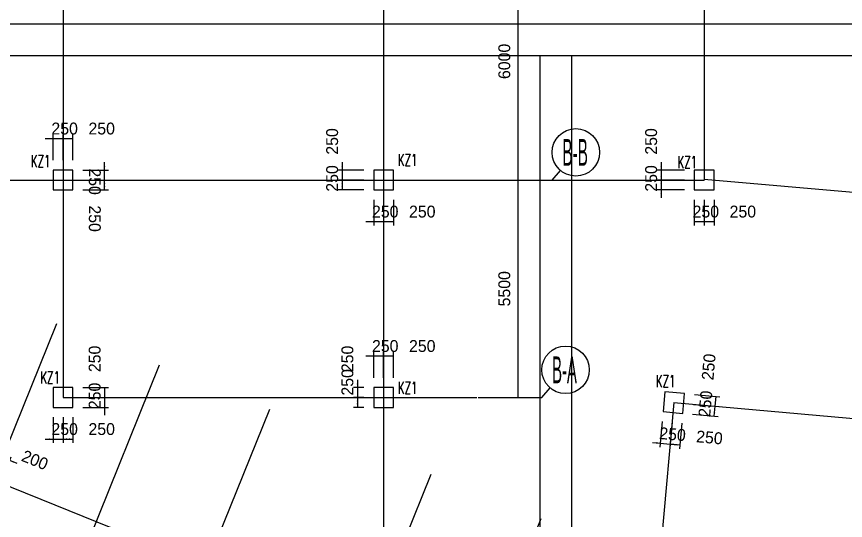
# Model space of a CAD drawing. Extents: x 387171 to 699106, y 11966 to 245688.
# Drawn here: x 553783 to 574726, y 85479 to 98222 of the extents above; entities that cross this region are included whole.
import ezdxf

# ---------------------------------------------------------------- set-up
doc = ezdxf.new("R2010")
doc.units = 0
doc.header["$LTSCALE"] = 100
doc.header["$MEASUREMENT"] = 0
for name, color, linetype in [('COLU', 7, 'Continuous'), ('DIM', 3, 'Continuous'), ('DOTE', 253, 'Continuous'), ('h后浇带(新)', 1, 'Continuous'), ('L-AXIS', 3, 'Continuous'), ('NUM', 7, 'Continuous'), ('小尺寸', 4, 'Continuous')]:
    doc.layers.add(name, color=color, linetype=linetype)
doc.styles.get("Standard").update_dxf_attribs({"font": 'standard'})
doc.styles.add('tk', font='tk')
doc.dimstyles.get("Standard").update_dxf_attribs({"dimtxt": 300, "dimasz": 100, "dimexe": 100, "dimexo": 250, "dimgap": 100, "dimtad": 0, "dimtoh": 1, "dimdec": 0, "dimdsep": 46, "dimcen": 0.09, "dimclrt": 7, "dimadec": 0, "dimazin": 0, "dimtfac": 1, "dimtdec": 4, "dimtofl": 0, "dimtmove": 0, "dimatfit": 3, "dimfxl": 1, "dimtolj": 1, "dimtzin": 0, "dimarcsym": 0})

# ---------------------------------------------------------------- blocks, each defined once
blk = doc.blocks.new('*D2605')
at = {"layer": 'L-AXIS', "color": 0, "linetype": 'ByBlock', "lineweight": -2}
for p, q in [((565446, 94088), (566558, 94088)), ((566458, 88588), (566458, 94088)), ((565446, 88588), (566558, 88588))]:
    blk.add_line(p, q, dxfattribs=at)
for points in [[(566458, 94088), (566474, 93988), (566441, 93988)], [(566458, 88588), (566441, 88688), (566474, 88688)]]:
    blk.add_solid(points, dxfattribs=at)
at = {"layer": 'L-AXIS', "color": 7, "linetype": 'Continuous', "lineweight": -2, "insert": (566108, 91338), "char_height": 300, "width": 780, "attachment_point": 5, "rotation": 90, "style": 'tk'}
blk.add_mtext('5500', dxfattribs=at)
blk = doc.blocks.new('_AXISO')
blk.add_circle((0, 0), 0.5)
blk = doc.blocks.new('*D3536')
at = {"layer": 'L-AXIS', "color": 0, "linetype": 'ByBlock', "lineweight": -2}
for p, q in [((565446, 100088), (566558, 100088)), ((566458, 94088), (566458, 100088)), ((565446, 94088), (566558, 94088))]:
    blk.add_line(p, q, dxfattribs=at)
for points in [[(566458, 100088), (566474, 99988), (566441, 99988)], [(566458, 94088), (566441, 94188), (566474, 94188)]]:
    blk.add_solid(points, dxfattribs=at)
at = {"layer": 'L-AXIS', "color": 7, "linetype": 'Continuous', "lineweight": -2, "insert": (566108, 97088), "char_height": 300, "width": 770, "attachment_point": 5, "rotation": 90, "style": 'tk'}
blk.add_mtext('6000', dxfattribs=at)
blk = doc.blocks.new('*D3990')
at = {"layer": '小尺寸', "color": 0, "linetype": 'ByBlock', "lineweight": -2}
for p, q in [((553796, 86918), (553239, 87143)), ((553362, 86913), (553462, 87161)), ((553548, 86838), (553648, 87086))]:
    blk.add_line(p, q, dxfattribs=at)
for points in [[(553425, 87068), (553326, 87090), (553338, 87121)], [(553610, 86993), (553709, 86971), (553697, 86940)]]:
    blk.add_solid(points, dxfattribs=at)
at = {"layer": '小尺寸', "color": 7, "linetype": 'Continuous', "lineweight": -2, "insert": (554247, 87006), "char_height": 300, "width": 566.67, "attachment_point": 5, "rotation": 338.0454, "style": 'tk'}
blk.add_mtext('200', dxfattribs=at)
blk = doc.blocks.new('*D3217')
at = {"layer": 'DIM', "color": 0, "linetype": 'ByBlock', "lineweight": -2}
for p, q in [((570908, 93588), (570908, 92938)), ((571158, 93588), (571158, 92938)), ((570908, 93038), (571158, 93038))]:
    blk.add_line(p, q, dxfattribs=at)
for points in [[(570908, 93038), (571008, 93055), (571008, 93021)], [(571158, 93038), (571058, 93021), (571058, 93055)]]:
    blk.add_solid(points, dxfattribs=at)
at = {"layer": 'DIM', "color": 7, "linetype": 'Continuous', "lineweight": -2, "insert": (571198, 93288), "char_height": 300, "width": 566.67, "attachment_point": 5, "style": 'tk'}
blk.add_mtext('250', dxfattribs=at)
blk = doc.blocks.new('*D3089')
at = {"layer": 'DIM', "color": 0, "linetype": 'ByBlock', "lineweight": -2}
for p, q in [((571158, 93588), (571158, 92938)), ((571408, 93588), (571408, 92938)), ((571158, 93038), (571408, 93038))]:
    blk.add_line(p, q, dxfattribs=at)
for points in [[(571158, 93038), (571258, 93055), (571258, 93021)], [(571408, 93038), (571308, 93021), (571308, 93055)]]:
    blk.add_solid(points, dxfattribs=at)
at = {"layer": 'DIM', "color": 7, "linetype": 'Continuous', "lineweight": -2, "insert": (572134, 93288), "char_height": 300, "width": 566.67, "attachment_point": 5, "style": 'tk'}
blk.add_mtext('250', dxfattribs=at)
blk = doc.blocks.new('*D3908')
at = {"layer": 'DIM', "color": 0, "linetype": 'ByBlock', "lineweight": -2}
for p, q in [((562394, 89038), (562394, 88388)), ((562558, 88838), (562294, 88838)), ((562558, 88588), (562294, 88588))]:
    blk.add_line(p, q, dxfattribs=at)
for points in [[(562394, 88838), (562377, 88938), (562410, 88938)], [(562394, 88588), (562410, 88488), (562377, 88488)]]:
    blk.add_solid(points, dxfattribs=at)
at = {"layer": 'DIM', "color": 7, "linetype": 'Continuous', "lineweight": -2, "insert": (562144, 89564), "char_height": 300, "width": 566.67, "attachment_point": 5, "rotation": 90, "style": 'tk'}
blk.add_mtext('250', dxfattribs=at)
blk = doc.blocks.new('*D3661')
at = {"layer": 'DIM', "color": 0, "linetype": 'ByBlock', "lineweight": -2}
for p, q in [((562558, 88588), (562294, 88588)), ((562394, 88588), (562394, 88338)), ((562558, 88338), (562294, 88338))]:
    blk.add_line(p, q, dxfattribs=at)
for points in [[(562394, 88588), (562410, 88488), (562377, 88488)], [(562394, 88338), (562377, 88438), (562410, 88438)]]:
    blk.add_solid(points, dxfattribs=at)
at = {"layer": 'DIM', "color": 7, "linetype": 'Continuous', "lineweight": -2, "insert": (562144, 88971), "char_height": 300, "width": 566.67, "attachment_point": 5, "rotation": 90, "style": 'tk'}
blk.add_mtext('250', dxfattribs=at)
blk = doc.blocks.new('*D3523')
at = {"layer": 'DIM', "color": 0, "linetype": 'ByBlock', "lineweight": -2}
for p, q in [((562608, 89638), (563258, 89638)), ((562808, 89088), (562808, 89738)), ((563058, 89088), (563058, 89738))]:
    blk.add_line(p, q, dxfattribs=at)
for points in [[(562808, 89638), (562708, 89621), (562708, 89655)], [(563058, 89638), (563158, 89655), (563158, 89621)]]:
    blk.add_solid(points, dxfattribs=at)
at = {"layer": 'DIM', "color": 7, "linetype": 'Continuous', "lineweight": -2, "insert": (563098, 89888), "char_height": 300, "width": 566.67, "attachment_point": 5, "style": 'tk'}
blk.add_mtext('250', dxfattribs=at)
blk = doc.blocks.new('*D4424')
at = {"layer": 'DIM', "color": 0, "linetype": 'ByBlock', "lineweight": -2}
for p, q in [((563058, 89088), (563058, 89738)), ((563058, 89638), (563308, 89638)), ((563308, 89088), (563308, 89738))]:
    blk.add_line(p, q, dxfattribs=at)
for points in [[(563058, 89638), (563158, 89655), (563158, 89621)], [(563308, 89638), (563208, 89621), (563208, 89655)]]:
    blk.add_solid(points, dxfattribs=at)
at = {"layer": 'DIM', "color": 7, "linetype": 'Continuous', "lineweight": -2, "insert": (564034, 89888), "char_height": 300, "width": 566.67, "attachment_point": 5, "style": 'tk'}
blk.add_mtext('250', dxfattribs=at)
blk = doc.blocks.new('*D4099')
at = {"layer": 'DIM', "color": 0, "linetype": 'ByBlock', "lineweight": -2}
for p, q in [((562008, 94538), (562008, 93888)), ((562558, 94338), (561908, 94338)), ((562558, 94088), (561908, 94088))]:
    blk.add_line(p, q, dxfattribs=at)
for points in [[(562008, 94338), (561991, 94438), (562025, 94438)], [(562008, 94088), (562025, 93988), (561991, 93988)]]:
    blk.add_solid(points, dxfattribs=at)
at = {"layer": 'DIM', "color": 7, "linetype": 'Continuous', "lineweight": -2, "insert": (561758, 95064), "char_height": 300, "width": 566.67, "attachment_point": 5, "rotation": 90, "style": 'tk'}
blk.add_mtext('250', dxfattribs=at)
blk = doc.blocks.new('*D403')
at = {"layer": 'DIM', "color": 0, "linetype": 'ByBlock', "lineweight": -2}
for p, q in [((562558, 94088), (561908, 94088)), ((562008, 94088), (562008, 93838)), ((562558, 93838), (561908, 93838))]:
    blk.add_line(p, q, dxfattribs=at)
for points in [[(562008, 94088), (562025, 93988), (561991, 93988)], [(562008, 93838), (561991, 93938), (562025, 93938)]]:
    blk.add_solid(points, dxfattribs=at)
at = {"layer": 'DIM', "color": 7, "linetype": 'Continuous', "lineweight": -2, "insert": (561758, 94128), "char_height": 300, "width": 566.67, "attachment_point": 5, "rotation": 90, "style": 'tk'}
blk.add_mtext('250', dxfattribs=at)
blk = doc.blocks.new('*D122')
at = {"layer": 'DIM', "color": 0, "linetype": 'ByBlock', "lineweight": -2}
for p, q in [((562808, 93588), (562808, 92938)), ((563058, 93588), (563058, 92938)), ((562608, 93038), (563258, 93038))]:
    blk.add_line(p, q, dxfattribs=at)
for points in [[(562808, 93038), (562708, 93021), (562708, 93055)], [(563058, 93038), (563158, 93055), (563158, 93021)]]:
    blk.add_solid(points, dxfattribs=at)
at = {"layer": 'DIM', "color": 7, "linetype": 'Continuous', "lineweight": -2, "insert": (563098, 93288), "char_height": 300, "width": 566.67, "attachment_point": 5, "style": 'tk'}
blk.add_mtext('250', dxfattribs=at)
blk = doc.blocks.new('*D941')
at = {"layer": 'DIM', "color": 0, "linetype": 'ByBlock', "lineweight": -2}
for p, q in [((563058, 93588), (563058, 92938)), ((563308, 93588), (563308, 92938)), ((563058, 93038), (563308, 93038))]:
    blk.add_line(p, q, dxfattribs=at)
for points in [[(563058, 93038), (563158, 93055), (563158, 93021)], [(563308, 93038), (563208, 93021), (563208, 93055)]]:
    blk.add_solid(points, dxfattribs=at)
at = {"layer": 'DIM', "color": 7, "linetype": 'Continuous', "lineweight": -2, "insert": (564034, 93288), "char_height": 300, "width": 566.67, "attachment_point": 5, "style": 'tk'}
blk.add_mtext('250', dxfattribs=at)
blk = doc.blocks.new('*D892')
at = {"layer": 'DIM', "color": 0, "linetype": 'ByBlock', "lineweight": -2}
for p, q in [((555458, 88838), (556108, 88838)), ((556008, 88838), (556008, 88588)), ((555458, 88588), (556108, 88588))]:
    blk.add_line(p, q, dxfattribs=at)
for points in [[(556008, 88838), (556025, 88738), (555991, 88738)], [(556008, 88588), (555991, 88688), (556025, 88688)]]:
    blk.add_solid(points, dxfattribs=at)
at = {"layer": 'DIM', "color": 7, "linetype": 'Continuous', "lineweight": -2, "insert": (555758, 89564), "char_height": 300, "width": 566.67, "attachment_point": 5, "rotation": 90, "style": 'tk'}
blk.add_mtext('250', dxfattribs=at)
blk = doc.blocks.new('*D594')
at = {"layer": 'DIM', "color": 0, "linetype": 'ByBlock', "lineweight": -2}
for p, q in [((555458, 88588), (556108, 88588)), ((556008, 88788), (556008, 88138)), ((555458, 88338), (556108, 88338))]:
    blk.add_line(p, q, dxfattribs=at)
for points in [[(556008, 88588), (555991, 88688), (556025, 88688)], [(556008, 88338), (556025, 88238), (555991, 88238)]]:
    blk.add_solid(points, dxfattribs=at)
at = {"layer": 'DIM', "color": 7, "linetype": 'Continuous', "lineweight": -2, "insert": (555758, 88628), "char_height": 300, "width": 566.67, "attachment_point": 5, "rotation": 90, "style": 'tk'}
blk.add_mtext('250', dxfattribs=at)
blk = doc.blocks.new('*D1396')
at = {"layer": 'DIM', "color": 0, "linetype": 'ByBlock', "lineweight": -2}
for p, q in [((554708, 88088), (554708, 87438)), ((554958, 88088), (554958, 87438)), ((554508, 87538), (555158, 87538))]:
    blk.add_line(p, q, dxfattribs=at)
for points in [[(554708, 87538), (554608, 87521), (554608, 87555)], [(554958, 87538), (555058, 87555), (555058, 87521)]]:
    blk.add_solid(points, dxfattribs=at)
at = {"layer": 'DIM', "color": 7, "linetype": 'Continuous', "lineweight": -2, "insert": (554998, 87788), "char_height": 300, "width": 566.67, "attachment_point": 5, "style": 'tk'}
blk.add_mtext('250', dxfattribs=at)
blk = doc.blocks.new('*D1105')
at = {"layer": 'DIM', "color": 0, "linetype": 'ByBlock', "lineweight": -2}
for p, q in [((554958, 88088), (554958, 87438)), ((555208, 88088), (555208, 87438)), ((554958, 87538), (555208, 87538))]:
    blk.add_line(p, q, dxfattribs=at)
for points in [[(554958, 87538), (555058, 87555), (555058, 87521)], [(555208, 87538), (555108, 87521), (555108, 87555)]]:
    blk.add_solid(points, dxfattribs=at)
at = {"layer": 'DIM', "color": 7, "linetype": 'Continuous', "lineweight": -2, "insert": (555934, 87788), "char_height": 300, "width": 566.67, "attachment_point": 5, "style": 'tk'}
blk.add_mtext('250', dxfattribs=at)
blk = doc.blocks.new('*D2272')
at = {"layer": 'DIM', "color": 0, "linetype": 'ByBlock', "lineweight": -2}
for p, q in [((554508, 95138), (555158, 95138)), ((554708, 94588), (554708, 95238)), ((554958, 94588), (554958, 95238))]:
    blk.add_line(p, q, dxfattribs=at)
for points in [[(554708, 95138), (554608, 95121), (554608, 95155)], [(554958, 95138), (555058, 95155), (555058, 95121)]]:
    blk.add_solid(points, dxfattribs=at)
at = {"layer": 'DIM', "color": 7, "linetype": 'Continuous', "lineweight": -2, "insert": (554998, 95388), "char_height": 300, "width": 566.67, "attachment_point": 5, "style": 'tk'}
blk.add_mtext('250', dxfattribs=at)
blk = doc.blocks.new('*D3450')
at = {"layer": 'DIM', "color": 0, "linetype": 'ByBlock', "lineweight": -2}
for p, q in [((554958, 94588), (554958, 95238)), ((554958, 95138), (555208, 95138)), ((555208, 94588), (555208, 95238))]:
    blk.add_line(p, q, dxfattribs=at)
for points in [[(554958, 95138), (555058, 95155), (555058, 95121)], [(555208, 95138), (555108, 95121), (555108, 95155)]]:
    blk.add_solid(points, dxfattribs=at)
at = {"layer": 'DIM', "color": 7, "linetype": 'Continuous', "lineweight": -2, "insert": (555934, 95388), "char_height": 300, "width": 566.67, "attachment_point": 5, "style": 'tk'}
blk.add_mtext('250', dxfattribs=at)
blk = doc.blocks.new('*D3331')
at = {"layer": 'DIM', "color": 0, "linetype": 'ByBlock', "lineweight": -2}
for p, q in [((555458, 94088), (556108, 94088)), ((556008, 93838), (556008, 94088)), ((555458, 93838), (556108, 93838))]:
    blk.add_line(p, q, dxfattribs=at)
for points in [[(556008, 94088), (556025, 93988), (555991, 93988)], [(556008, 93838), (555991, 93938), (556025, 93938)]]:
    blk.add_solid(points, dxfattribs=at)
at = {"layer": 'DIM', "color": 7, "linetype": 'Continuous', "lineweight": -2, "insert": (555758, 93112), "char_height": 300, "width": 566.67, "attachment_point": 5, "rotation": 270, "style": 'tk'}
blk.add_mtext('250', dxfattribs=at)
blk = doc.blocks.new('*D4216')
at = {"layer": 'DIM', "color": 0, "linetype": 'ByBlock', "lineweight": -2}
for p, q in [((556008, 93888), (556008, 94538)), ((555458, 94338), (556108, 94338)), ((555458, 94088), (556108, 94088))]:
    blk.add_line(p, q, dxfattribs=at)
for points in [[(556008, 94338), (555991, 94438), (556025, 94438)], [(556008, 94088), (556025, 93988), (555991, 93988)]]:
    blk.add_solid(points, dxfattribs=at)
at = {"layer": 'DIM', "color": 7, "linetype": 'Continuous', "lineweight": -2, "insert": (555758, 94048), "char_height": 300, "width": 566.67, "attachment_point": 5, "rotation": 270, "style": 'tk'}
blk.add_mtext('250', dxfattribs=at)
blk = doc.blocks.new('*D3606')
at = {"layer": 'DIM', "color": 0, "linetype": 'ByBlock', "lineweight": -2}
for p, q in [((570096, 87983), (570038, 87335)), ((570345, 87961), (570287, 87313)), ((569848, 87453), (570495, 87395))]:
    blk.add_line(p, q, dxfattribs=at)
for points in [[(570047, 87435), (569946, 87427), (569949, 87460)], [(570296, 87413), (570397, 87421), (570394, 87387)]]:
    blk.add_solid(points, dxfattribs=at)
at = {"layer": 'DIM', "color": 7, "linetype": 'Continuous', "lineweight": -2, "insert": (570358, 87658), "char_height": 300, "width": 566.67, "attachment_point": 5, "rotation": 354.9316, "style": 'tk'}
blk.add_mtext('250', dxfattribs=at)
blk = doc.blocks.new('*D3541')
at = {"layer": 'DIM', "color": 0, "linetype": 'ByBlock', "lineweight": -2}
for p, q in [((570345, 87961), (570287, 87313)), ((570594, 87939), (570536, 87291)), ((570296, 87413), (570545, 87391))]:
    blk.add_line(p, q, dxfattribs=at)
for points in [[(570296, 87413), (570397, 87421), (570394, 87387)], [(570545, 87391), (570444, 87383), (570447, 87416)]]:
    blk.add_solid(points, dxfattribs=at)
at = {"layer": 'DIM', "color": 7, "linetype": 'Continuous', "lineweight": -2, "insert": (571291, 87576), "char_height": 300, "width": 566.67, "attachment_point": 5, "rotation": 354.9316, "style": 'tk'}
blk.add_mtext('250', dxfattribs=at)
blk = doc.blocks.new('*D4434')
at = {"layer": 'DIM', "color": 0, "linetype": 'ByBlock', "lineweight": -2}
for p, q in [((570887, 88414), (571534, 88357)), ((571413, 88117), (571435, 88366)), ((570865, 88165), (571512, 88108))]:
    blk.add_line(p, q, dxfattribs=at)
for points in [[(571413, 88117), (571405, 88218), (571438, 88215)], [(571435, 88366), (571443, 88265), (571409, 88268)]]:
    blk.add_solid(points, dxfattribs=at)
at = {"layer": 'DIM', "color": 7, "linetype": 'Continuous', "lineweight": -2, "insert": (571189, 88428), "char_height": 300, "width": 566.67, "attachment_point": 5, "rotation": 84.9316, "style": 'tk'}
blk.add_mtext('250', dxfattribs=at)
blk = doc.blocks.new('*D4021')
at = {"layer": 'DIM', "color": 0, "linetype": 'ByBlock', "lineweight": -2}
for p, q in [((570909, 88664), (571556, 88606)), ((571435, 88366), (571457, 88615)), ((570887, 88414), (571534, 88357))]:
    blk.add_line(p, q, dxfattribs=at)
for points in [[(571457, 88615), (571465, 88514), (571431, 88517)], [(571435, 88366), (571427, 88467), (571460, 88464)]]:
    blk.add_solid(points, dxfattribs=at)
at = {"layer": 'DIM', "color": 7, "linetype": 'Continuous', "lineweight": -2, "insert": (571272, 89361), "char_height": 300, "width": 566.67, "attachment_point": 5, "rotation": 84.9316, "style": 'tk'}
blk.add_mtext('250', dxfattribs=at)
blk = doc.blocks.new('*D4072')
at = {"layer": 'DIM', "color": 0, "linetype": 'ByBlock', "lineweight": -2}
for p, q in [((570068, 94538), (570068, 93888)), ((570658, 94338), (569968, 94338)), ((570658, 94088), (569968, 94088))]:
    blk.add_line(p, q, dxfattribs=at)
for points in [[(570068, 94338), (570052, 94438), (570085, 94438)], [(570068, 94088), (570085, 93988), (570052, 93988)]]:
    blk.add_solid(points, dxfattribs=at)
at = {"layer": 'DIM', "color": 7, "linetype": 'Continuous', "lineweight": -2, "insert": (569818, 95064), "char_height": 300, "width": 566.67, "attachment_point": 5, "rotation": 90, "style": 'tk'}
blk.add_mtext('250', dxfattribs=at)
blk = doc.blocks.new('*D3123')
at = {"layer": 'DIM', "color": 0, "linetype": 'ByBlock', "lineweight": -2}
for p, q in [((570068, 94288), (570068, 93638)), ((570658, 94088), (569968, 94088)), ((570658, 93838), (569968, 93838))]:
    blk.add_line(p, q, dxfattribs=at)
for points in [[(570068, 94088), (570052, 94188), (570085, 94188)], [(570068, 93838), (570085, 93738), (570052, 93738)]]:
    blk.add_solid(points, dxfattribs=at)
at = {"layer": 'DIM', "color": 7, "linetype": 'Continuous', "lineweight": -2, "insert": (569818, 94128), "char_height": 300, "width": 566.67, "attachment_point": 5, "rotation": 90, "style": 'tk'}
blk.add_mtext('250', dxfattribs=at)
blk = doc.blocks.new('1')
at = {"layer": 'h后浇带(新)', "color": 6, "lineweight": 30}
for p, q in [((617913, 550880), (632181, 534727)), ((617314, 550350), (631479, 534314))]:
    blk.add_line(p, q, dxfattribs=at)
blk = doc.blocks.new('后浇带现场')
at = {"color": 6, "lineweight": 30}
for points in [[(781539, 625070), (706851, 625070)], [(780665, 624270), (707583, 624270)]]:
    blk.add_lwpolyline(points, dxfattribs=at)
at = {"color": 1, "lineweight": 30, "rotation": 318.5460777723208}
blk.add_blockref('1', (-77006, 620463), dxfattribs=at)

msp = doc.modelspace()

# ---------------------------------------------------------------- linework, layer by layer
at = {"layer": 'COLU'}
for points in [[(554708.1, 93837.9), (555208.1, 93837.9), (555208.1, 94337.9), (554708.1, 94337.9)], [(562808.1, 93837.9), (563308.1, 93837.9), (563308.1, 94337.9), (562808.1, 94337.9)], [(570908.1, 93837.9), (571408.1, 93837.9), (571408.1, 94337.9), (570908.1, 94337.9)], [(554708.1, 88337.9), (555208.1, 88337.9), (555208.1, 88837.9), (554708.1, 88837.9)], [(562808.1, 88337.9), (563308.1, 88337.9), (563308.1, 88837.9), (562808.1, 88837.9)], [(570117.8, 88231.7), (570615.8, 88187.6), (570660, 88685.6), (570161.9, 88729.8)]]:
    msp.add_lwpolyline(points, close=True, dxfattribs=at)
at = {"layer": 'DOTE'}
for p, q in [((571158.1, 213087.9), (571158.1, 94087.9)), ((554958.1, 210429.3), (554958.1, 88587.9)), ((563058.1, 210429.3), (563058.1, 84089.2)), ((571646, 79056.8), (530053.9, 95822.8)), ((534357.6, 94087.9), (571158.1, 94087.9)), ((571158.1, 94112.8), (591751.3, 92286.4)), ((554790.4, 90455.3), (552184.5, 83990.7)), ((557387.3, 89408.5), (553099, 78770.2)), ((554958.1, 88587.9), (565409.3, 88587.9)), ((570388.9, 88458.7), (566741.9, 47338.6)), ((570388.9, 88458.7), (591247.7, 86608.7)), ((560169.8, 88286.9), (550186.9, 63522.1)), ((564250.7, 86641.8), (560523.1, 77394.8)), ((567033.1, 85520.2), (563305.6, 76273.2))]:
    msp.add_line(p, q, dxfattribs=at)
at = {"layer": 'L-AXIS'}
for p, q in [((567313.6, 94087.9), (567523.1, 94332.4)), ((565446, 94087.9), (567313.6, 94087.9)), ((567054.6, 88587.9), (567264.2, 88832.4)), ((565446, 88587.9), (567054.6, 88587.9))]:
    msp.add_line(p, q, dxfattribs=at)

# ---------------------------------------------------------------- block references
at = {"color": 3, "lineweight": 30}
msp.add_blockref('后浇带现场', (-182998.7, -527042.1), dxfattribs=at)
at = {"layer": 'L-AXIS'}
ref = msp.add_blockref('_AXISO', (567913.6, 94787.9), dxfattribs=dict(at, xscale=1199.999999999997, yscale=1200, rotation=359.9996457873818))
ref.add_attrib('A', 'B-B', (567574.2, 94448.5), dxfattribs={"height": 678.82, "style": 'tk', "width": 0.42623})
ref = msp.add_blockref('_AXISO', (567654.6, 89287.9), dxfattribs=dict(at, xscale=1199.999999999997, yscale=1200, rotation=359.9996457873818))
ref.add_attrib('A', 'B-A', (567315.2, 88948.5), dxfattribs={"height": 678.82, "style": 'tk', "width": 0.412698})

# ---------------------------------------------------------------- texts
at = {"layer": 'NUM', "color": 200, "width": 0.7}
for p in [(554140.4, 94417.3), (563414.1, 94444), (570479.8, 94389.6), (554379.5, 88944), (569932.7, 88851.1), (563414.1, 88684.4)]:
    msp.add_text('KZ1', height=300, dxfattribs=at).set_placement(p)

# ---------------------------------------------------------------- dimensions: what is measured, and where the dimension line sits
at = {"layer": 'DIM', "color": 200}
for p1, p2, distance, picture, middle in [((554708.1, 94337.9), (554958.1, 94337.9), 800, '*D2272', (554490, 95387.9)), ((554958.1, 94337.9), (555208.1, 94337.9), 800, '*D3450', (555426.1, 95387.9)), ((562808.1, 94337.9), (562808.1, 94087.9), -800, '*D4099', (561758.1, 94556)), ((570908.1, 94337.9), (570908.1, 94087.9), -839.7, '*D4072', (569818.3, 94556)), ((555208.1, 94087.9), (555208.1, 94337.9), -800, '*D4216', (555758.1, 94556)), ((562808.1, 94087.9), (562808.1, 93837.9), -800, '*D403', (561758.1, 93619.9)), ((555208.1, 93837.9), (555208.1, 94087.9), -800, '*D3331', (555758.1, 93619.9)), ((562808.1, 93837.9), (563058.1, 93837.9), -800, '*D122', (562590, 93287.9)), ((563058.1, 93837.9), (563308.1, 93837.9), -800, '*D941', (563526.1, 93287.9)), ((570908.1, 93837.9), (571158.1, 93837.9), -800, '*D3217', (570690, 93287.9)), ((571158.1, 93837.9), (571408.1, 93837.9), -800, '*D3089', (571626.1, 93287.9)), ((562808.1, 88837.9), (563058.1, 88837.9), 800, '*D3523', (562590, 89887.9)), ((563058.1, 88837.9), (563308.1, 88837.9), 800, '*D4424', (563526.1, 89887.9)), ((555208.1, 88837.9), (555208.1, 88587.9), 800, '*D892', (555758.1, 89056)), ((562808.1, 88837.9), (562808.1, 88587.9), -414.3, '*D3908', (562143.8, 89056)), ((570637.9, 88436.6), (570660, 88685.6), -800, '*D4021', (571227.1, 88854.2)), ((562808.1, 88587.9), (562808.1, 88337.9), -414.3, '*D3661', (562143.8, 88462.9)), ((555208.1, 88587.9), (555208.1, 88337.9), 800, '*D594', (555758.1, 88119.9)), ((570615.8, 88187.6), (570637.9, 88436.6), -800, '*D4434', (571144.4, 87921.7)), ((554708.1, 88337.9), (554958.1, 88337.9), -800, '*D1396', (554490, 87787.9)), ((554958.1, 88337.9), (555208.1, 88337.9), -800, '*D1105', (555426.1, 87787.9)), ((570117.8, 88231.7), (570366.8, 88209.6), -800, '*D3606', (569852, 87703.1)), ((570366.8, 88209.6), (570615.8, 88187.6), -800, '*D3541', (570784.4, 87620.4))]:
    dim = msp.add_aligned_dim(p1=p1, p2=p2, distance=distance, dimstyle='Standard', dxfattribs=at)
    dim.commit()
    dim.dimension.update_dxf_attribs({"geometry": picture, "text_midpoint": middle})
dim = msp.add_linear_dim(base=(570068.3, 93837.9), p1=(570908.1, 94087.9), p2=(570908.1, 93837.9), angle=90, dimstyle='Standard', dxfattribs=at)
dim.commit()
dim.dimension.update_dxf_attribs({"geometry": '*D3123', "text_midpoint": (569818.3, 93619.9)})
at = {"layer": 'L-AXIS'}
for base, p1, p2, picture, middle in [((566457.5, 100087.9), (565196, 94087.9), (565196, 100087.9), '*D3536', (566107.5, 97087.9)), ((566457.5, 94087.9), (565196, 88587.9), (565196, 94087.9), '*D2605', (566107.5, 91337.9))]:
    dim = msp.add_linear_dim(base=base, p1=p1, p2=p2, angle=90, dimstyle='Standard', dxfattribs=at)
    dim.commit()
    dim.dimension.update_dxf_attribs({"geometry": picture, "text_midpoint": middle})
at = {"layer": '小尺寸'}
dim = msp.add_linear_dim(base=(553424.9, 87067.9), p1=(553454.3, 86605.9), p2=(553268.8, 86680.7), angle=158.04538, dimstyle='Standard', dxfattribs=at)
dim.commit()
dim.dimension.update_dxf_attribs({"geometry": '*D3990', "text_midpoint": (553798.4, 87186.9)})

doc.saveas('drawing.dxf')
